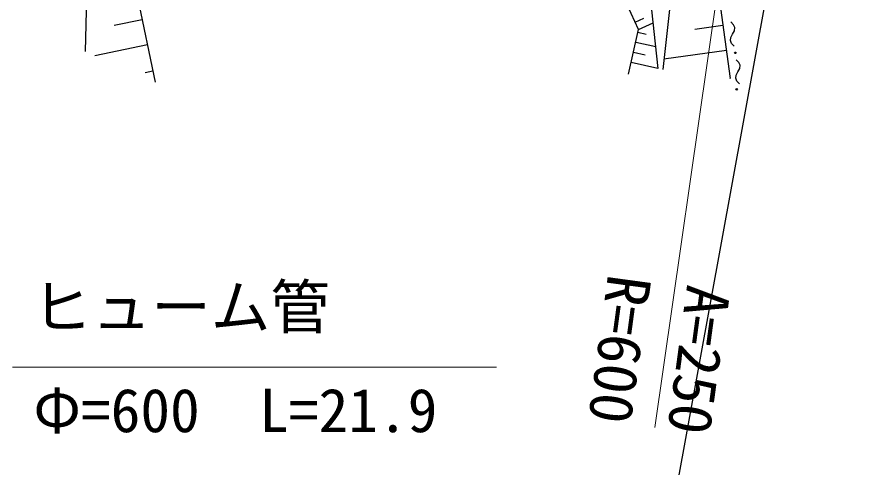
# Model space of a CAD drawing. Units: millimetres, scale not verified. Extents: x 40004 to 731143, y 20002 to 660685.
# Drawn here: x 232562 to 268507, y 232109 to 251054 of the extents above; entities that cross this region are included whole.
import ezdxf
from ezdxf.enums import TextEntityAlignment as Align

# ---------------------------------------------------------------- set-up
doc = ezdxf.new("R2010")
doc.units = ezdxf.units.MM
doc.header["$LTSCALE"] = 1000.09
doc.layers.add('M-BGD', color=7, linetype='Continuous', lineweight=25)
doc.layers.add('M-STR-HTXT', color=7, linetype='Continuous', lineweight=13)
doc.styles.add('ＭＳ ゴシック', font='')
doc.styles.get('ＭＳ ゴシック').set_extended_font_data('MS Gothic')

msp = doc.modelspace()

# ---------------------------------------------------------------- linework, layer by layer
at = {"layer": 'M-BGD'}
for p, q in [((258841, 223438), (268507, 276438)), ((258662, 250532), (254665, 259287)), ((259487, 248891), (258623, 257027)), ((235433, 249602), (235558, 254507)), ((260125, 252880), (259684, 248852)), ((237598, 252003), (238355, 248321)), ((262063, 251748), (262514, 248474)), ((237815, 250945), (236635, 250703)), ((258521, 250841), (258882, 251005)), ((258662, 250532), (259280, 250814)), ((262207, 250700), (261027, 250538)), ((262659, 250736), (262546, 250850)), ((262708, 250614), (262659, 250736)), ((262694, 250483), (262708, 250614)), ((258248, 248658), (258662, 250532)), ((258638, 250421), (258988, 250344)), ((262525, 250072), (262539, 250203)), ((262539, 250203), (262617, 250343)), ((262617, 250343), (262694, 250483)), ((238032, 249888), (235819, 249433)), ((258545, 250001), (259385, 249815)), ((262575, 249949), (262525, 250072)), ((262687, 249836), (262575, 249949)), ((258452, 249581), (258942, 249472)), ((262352, 249652), (259725, 249290)), ((258359, 249160), (259481, 248912)), ((262880, 249152), (262767, 249265)), ((262929, 249029), (262880, 249152)), ((238260, 248781), (237935, 248714)), ((262760, 248618), (262838, 248758)), ((262838, 248758), (262915, 248898)), ((262915, 248898), (262929, 249029)), ((262517, 248467), (262511, 248481)), ((262746, 248487), (262760, 248618)), ((262796, 248365), (262746, 248487)), ((262909, 248251), (262796, 248365))]:
    msp.add_line(p, q, dxfattribs=at)
for centre, radius in [((262727, 249551), 32), ((262787, 248021), 31)]:
    msp.add_circle(centre, radius, dxfattribs=at)
at = {"layer": 'M-STR-HTXT'}
for p, q in [((265676, 277910), (259354, 233808)), ((252699, 236344), (232373, 236344))]:
    msp.add_line(p, q, dxfattribs=at)

# ---------------------------------------------------------------- texts
at = {"layer": 'M-STR-HTXT', "style": 'ＭＳ ゴシック'}
for s, p in [('R=600', (257878, 237088)), ('A=250', (261199, 236633))]:
    msp.add_text(s, height=1833, rotation=262.277, dxfattribs=at).set_placement(p, align=Align.MIDDLE_CENTER)
msp.add_text('ヒューム管', height=1833, dxfattribs=at).set_placement((239446, 237410), align=Align.BOTTOM_CENTER)
msp.add_text('Φ=600\u3000L=21.9', height=1833, dxfattribs=at).set_placement((233242, 233061), align=Align.BOTTOM_LEFT)

doc.saveas('drawing.dxf')
